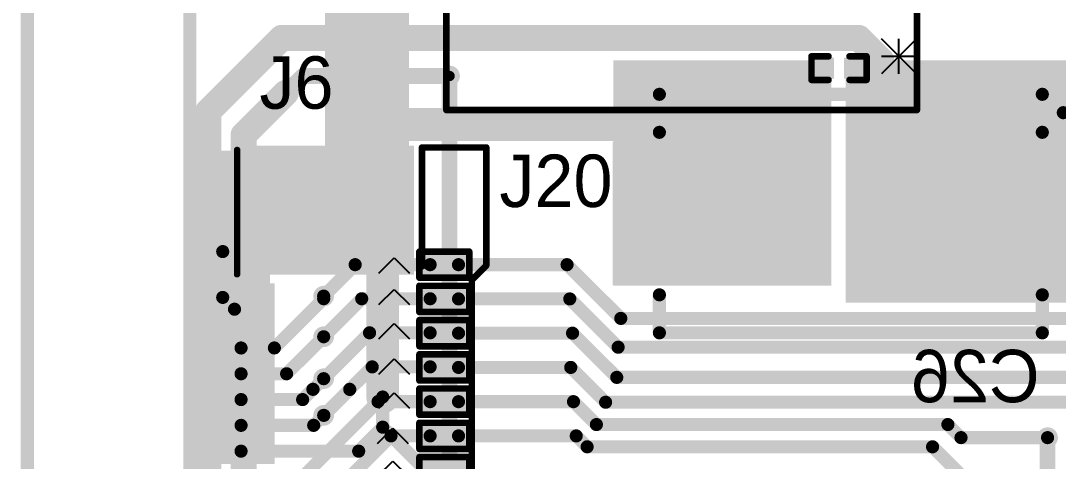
# Model space of a CAD drawing. Header units: millimetres. Extents: x 0.85 to 4.91, y 0.77 to 5.15.
# Drawn here: x 0.871 to 1.662, y 4.15 to 4.486 of the extents above; entities that cross this region are included whole.
import ezdxf

# ---------------------------------------------------------------- set-up
doc = ezdxf.new("R2010")
doc.units = ezdxf.units.MM
doc.header["$MEASUREMENT"] = 0
for name, color, linetype in [('BottomLayer', 5, 'Continuous'), ('BottomOverlay', 54, 'Continuous'), ('BottomPaste', 16, 'Continuous'), ('BottomSolder', 6, 'Continuous'), ('Mechanical1', 6, 'Continuous'), ('Mechanical2', 216, 'Continuous'), ('MultiLayer', 9, 'Continuous'), ('PadHoleLayer', 156, 'Continuous'), ('TopLayer', 1, 'Continuous'), ('TopOverlay', 2, 'Continuous'), ('TopPaste', 8, 'Continuous'), ('TopSolder', 216, 'Continuous'), ('ViaHoleLayer', 16, 'Continuous')]:
    doc.layers.add(name, color=color, linetype=linetype)

# ---------------------------------------------------------------- blocks, each defined once
blk = doc.blocks.new('R___0201_B_25')
at = {"layer": 'BottomLayer'}
for points in [[(-0.01614, -0.00728), (-0.00551, -0.00728), (-0.01614, 0.00728), (-0.00551, 0.00728)], [(0.00551, -0.00728), (0.01614, -0.00728), (0.00551, 0.00728), (0.01614, 0.00728)]]:
    blk.add_solid(points, dxfattribs=at)
at = {"layer": 'BottomOverlay', "const_width": 0.005}
for points in [[(-0.019, -0.01), (-0.019, 0.01)], [(-0.019, 0.01), (0.019, 0.01)], [(0.019, -0.01), (0.019, 0.01)], [(-0.019, -0.01), (0.019, -0.01)]]:
    blk.add_lwpolyline(points, dxfattribs=at)
at = {"layer": 'BottomOverlay', "const_width": 0.0025}
for points in [[(-0.02025, 0.01, 1), (-0.01775, 0.01, 1)], [(-0.02025, 0.01, 1), (-0.01775, 0.01, 1)], [(0.01775, 0.01, 1), (0.02025, 0.01, 1)], [(0.01775, 0.01, 1), (0.02025, 0.01, 1)], [(-0.02025, -0.01, 1), (-0.01775, -0.01, 1)], [(-0.02025, -0.01, 1), (-0.01775, -0.01, 1)], [(0.01775, -0.01, 1), (0.02025, -0.01, 1)], [(0.01775, -0.01, 1), (0.02025, -0.01, 1)]]:
    blk.add_lwpolyline(points, format="xyb", close=True, dxfattribs=at)
at = {"layer": 'BottomPaste'}
for points in [[(-0.01614, -0.00728), (-0.00551, -0.00728), (-0.01614, 0.00728), (-0.00551, 0.00728)], [(0.00551, -0.00728), (0.01614, -0.00728), (0.00551, 0.00728), (0.01614, 0.00728)]]:
    blk.add_solid(points, dxfattribs=at)
at = {"layer": 'BottomSolder'}
for points in [[(-0.02014, -0.01128), (-0.00151, -0.01128), (-0.02014, 0.01128), (-0.00151, 0.01128)], [(0.00151, -0.01128), (0.02014, -0.01128), (0.00151, 0.01128), (0.02014, 0.01128)]]:
    blk.add_solid(points, dxfattribs=at)
blk = doc.blocks.new('R___0201_B_26')
at = {"layer": 'BottomLayer'}
for points in [[(-0.01614, -0.00728), (-0.00551, -0.00728), (-0.01614, 0.00728), (-0.00551, 0.00728)], [(0.00551, -0.00728), (0.01614, -0.00728), (0.00551, 0.00728), (0.01614, 0.00728)]]:
    blk.add_solid(points, dxfattribs=at)
at = {"layer": 'BottomOverlay', "const_width": 0.005}
for points in [[(-0.019, -0.01), (-0.019, 0.01)], [(-0.019, 0.01), (0.019, 0.01)], [(0.019, -0.01), (0.019, 0.01)], [(-0.019, -0.01), (0.019, -0.01)]]:
    blk.add_lwpolyline(points, dxfattribs=at)
at = {"layer": 'BottomOverlay', "const_width": 0.0025}
for points in [[(-0.02025, 0.01, 1), (-0.01775, 0.01, 1)], [(-0.02025, 0.01, 1), (-0.01775, 0.01, 1)], [(0.01775, 0.01, 1), (0.02025, 0.01, 1)], [(0.01775, 0.01, 1), (0.02025, 0.01, 1)], [(-0.02025, -0.01, 1), (-0.01775, -0.01, 1)], [(-0.02025, -0.01, 1), (-0.01775, -0.01, 1)], [(0.01775, -0.01, 1), (0.02025, -0.01, 1)], [(0.01775, -0.01, 1), (0.02025, -0.01, 1)]]:
    blk.add_lwpolyline(points, format="xyb", close=True, dxfattribs=at)
at = {"layer": 'BottomPaste'}
for points in [[(-0.01614, -0.00728), (-0.00551, -0.00728), (-0.01614, 0.00728), (-0.00551, 0.00728)], [(0.00551, -0.00728), (0.01614, -0.00728), (0.00551, 0.00728), (0.01614, 0.00728)]]:
    blk.add_solid(points, dxfattribs=at)
at = {"layer": 'BottomSolder'}
for points in [[(-0.02014, -0.01128), (-0.00151, -0.01128), (-0.02014, 0.01128), (-0.00151, 0.01128)], [(0.00151, -0.01128), (0.02014, -0.01128), (0.00151, 0.01128), (0.02014, 0.01128)]]:
    blk.add_solid(points, dxfattribs=at)
blk = doc.blocks.new('R___0201_B_27')
at = {"layer": 'BottomLayer'}
for points in [[(-0.01614, -0.00728), (-0.00551, -0.00728), (-0.01614, 0.00728), (-0.00551, 0.00728)], [(0.00551, -0.00728), (0.01614, -0.00728), (0.00551, 0.00728), (0.01614, 0.00728)]]:
    blk.add_solid(points, dxfattribs=at)
at = {"layer": 'BottomOverlay', "const_width": 0.005}
for points in [[(-0.019, -0.01), (-0.019, 0.01)], [(-0.019, 0.01), (0.019, 0.01)], [(0.019, -0.01), (0.019, 0.01)], [(-0.019, -0.01), (0.019, -0.01)]]:
    blk.add_lwpolyline(points, dxfattribs=at)
at = {"layer": 'BottomOverlay', "const_width": 0.0025}
for points in [[(-0.02025, 0.01, 1), (-0.01775, 0.01, 1)], [(-0.02025, 0.01, 1), (-0.01775, 0.01, 1)], [(0.01775, 0.01, 1), (0.02025, 0.01, 1)], [(0.01775, 0.01, 1), (0.02025, 0.01, 1)], [(-0.02025, -0.01, 1), (-0.01775, -0.01, 1)], [(-0.02025, -0.01, 1), (-0.01775, -0.01, 1)], [(0.01775, -0.01, 1), (0.02025, -0.01, 1)], [(0.01775, -0.01, 1), (0.02025, -0.01, 1)]]:
    blk.add_lwpolyline(points, format="xyb", close=True, dxfattribs=at)
at = {"layer": 'BottomPaste'}
for points in [[(-0.01614, -0.00728), (-0.00551, -0.00728), (-0.01614, 0.00728), (-0.00551, 0.00728)], [(0.00551, -0.00728), (0.01614, -0.00728), (0.00551, 0.00728), (0.01614, 0.00728)]]:
    blk.add_solid(points, dxfattribs=at)
at = {"layer": 'BottomSolder'}
for points in [[(-0.02014, -0.01128), (-0.00151, -0.01128), (-0.02014, 0.01128), (-0.00151, 0.01128)], [(0.00151, -0.01128), (0.02014, -0.01128), (0.00151, 0.01128), (0.02014, 0.01128)]]:
    blk.add_solid(points, dxfattribs=at)
blk = doc.blocks.new('R___0201_B_28')
at = {"layer": 'BottomLayer'}
for points in [[(-0.01614, -0.00728), (-0.00551, -0.00728), (-0.01614, 0.00728), (-0.00551, 0.00728)], [(0.00551, -0.00728), (0.01614, -0.00728), (0.00551, 0.00728), (0.01614, 0.00728)]]:
    blk.add_solid(points, dxfattribs=at)
at = {"layer": 'BottomOverlay', "const_width": 0.005}
for points in [[(-0.019, -0.01), (-0.019, 0.01)], [(-0.019, 0.01), (0.019, 0.01)], [(0.019, -0.01), (0.019, 0.01)], [(-0.019, -0.01), (0.019, -0.01)]]:
    blk.add_lwpolyline(points, dxfattribs=at)
at = {"layer": 'BottomOverlay', "const_width": 0.0025}
for points in [[(-0.02025, 0.01, 1), (-0.01775, 0.01, 1)], [(-0.02025, 0.01, 1), (-0.01775, 0.01, 1)], [(0.01775, 0.01, 1), (0.02025, 0.01, 1)], [(0.01775, 0.01, 1), (0.02025, 0.01, 1)], [(-0.02025, -0.01, 1), (-0.01775, -0.01, 1)], [(-0.02025, -0.01, 1), (-0.01775, -0.01, 1)], [(0.01775, -0.01, 1), (0.02025, -0.01, 1)], [(0.01775, -0.01, 1), (0.02025, -0.01, 1)]]:
    blk.add_lwpolyline(points, format="xyb", close=True, dxfattribs=at)
at = {"layer": 'BottomPaste'}
for points in [[(-0.01614, -0.00728), (-0.00551, -0.00728), (-0.01614, 0.00728), (-0.00551, 0.00728)], [(0.00551, -0.00728), (0.01614, -0.00728), (0.00551, 0.00728), (0.01614, 0.00728)]]:
    blk.add_solid(points, dxfattribs=at)
at = {"layer": 'BottomSolder'}
for points in [[(-0.02014, -0.01128), (-0.00151, -0.01128), (-0.02014, 0.01128), (-0.00151, 0.01128)], [(0.00151, -0.01128), (0.02014, -0.01128), (0.00151, 0.01128), (0.02014, 0.01128)]]:
    blk.add_solid(points, dxfattribs=at)
blk = doc.blocks.new('R___0201_B_29')
at = {"layer": 'BottomLayer'}
for points in [[(-0.01614, -0.00728), (-0.00551, -0.00728), (-0.01614, 0.00728), (-0.00551, 0.00728)], [(0.00551, -0.00728), (0.01614, -0.00728), (0.00551, 0.00728), (0.01614, 0.00728)]]:
    blk.add_solid(points, dxfattribs=at)
at = {"layer": 'BottomOverlay', "const_width": 0.005}
for points in [[(-0.019, -0.01), (-0.019, 0.01)], [(-0.019, 0.01), (0.019, 0.01)], [(0.019, -0.01), (0.019, 0.01)], [(-0.019, -0.01), (0.019, -0.01)]]:
    blk.add_lwpolyline(points, dxfattribs=at)
at = {"layer": 'BottomOverlay', "const_width": 0.0025}
for points in [[(-0.02025, 0.01, 1), (-0.01775, 0.01, 1)], [(-0.02025, 0.01, 1), (-0.01775, 0.01, 1)], [(0.01775, 0.01, 1), (0.02025, 0.01, 1)], [(0.01775, 0.01, 1), (0.02025, 0.01, 1)], [(-0.02025, -0.01, 1), (-0.01775, -0.01, 1)], [(-0.02025, -0.01, 1), (-0.01775, -0.01, 1)], [(0.01775, -0.01, 1), (0.02025, -0.01, 1)], [(0.01775, -0.01, 1), (0.02025, -0.01, 1)]]:
    blk.add_lwpolyline(points, format="xyb", close=True, dxfattribs=at)
at = {"layer": 'BottomPaste'}
for points in [[(-0.01614, -0.00728), (-0.00551, -0.00728), (-0.01614, 0.00728), (-0.00551, 0.00728)], [(0.00551, -0.00728), (0.01614, -0.00728), (0.00551, 0.00728), (0.01614, 0.00728)]]:
    blk.add_solid(points, dxfattribs=at)
at = {"layer": 'BottomSolder'}
for points in [[(-0.02014, -0.01128), (-0.00151, -0.01128), (-0.02014, 0.01128), (-0.00151, 0.01128)], [(0.00151, -0.01128), (0.02014, -0.01128), (0.00151, 0.01128), (0.02014, 0.01128)]]:
    blk.add_solid(points, dxfattribs=at)
blk = doc.blocks.new('R___0201_B_30')
at = {"layer": 'BottomLayer'}
for points in [[(-0.01614, -0.00728), (-0.00551, -0.00728), (-0.01614, 0.00728), (-0.00551, 0.00728)], [(0.00551, -0.00728), (0.01614, -0.00728), (0.00551, 0.00728), (0.01614, 0.00728)]]:
    blk.add_solid(points, dxfattribs=at)
at = {"layer": 'BottomOverlay', "const_width": 0.005}
for points in [[(-0.019, -0.01), (-0.019, 0.01)], [(-0.019, 0.01), (0.019, 0.01)], [(0.019, -0.01), (0.019, 0.01)], [(-0.019, -0.01), (0.019, -0.01)]]:
    blk.add_lwpolyline(points, dxfattribs=at)
at = {"layer": 'BottomOverlay', "const_width": 0.0025}
for points in [[(-0.02025, 0.01, 1), (-0.01775, 0.01, 1)], [(-0.02025, 0.01, 1), (-0.01775, 0.01, 1)], [(0.01775, 0.01, 1), (0.02025, 0.01, 1)], [(0.01775, 0.01, 1), (0.02025, 0.01, 1)], [(-0.02025, -0.01, 1), (-0.01775, -0.01, 1)], [(-0.02025, -0.01, 1), (-0.01775, -0.01, 1)], [(0.01775, -0.01, 1), (0.02025, -0.01, 1)], [(0.01775, -0.01, 1), (0.02025, -0.01, 1)]]:
    blk.add_lwpolyline(points, format="xyb", close=True, dxfattribs=at)
at = {"layer": 'BottomPaste'}
for points in [[(-0.01614, -0.00728), (-0.00551, -0.00728), (-0.01614, 0.00728), (-0.00551, 0.00728)], [(0.00551, -0.00728), (0.01614, -0.00728), (0.00551, 0.00728), (0.01614, 0.00728)]]:
    blk.add_solid(points, dxfattribs=at)
at = {"layer": 'BottomSolder'}
for points in [[(-0.02014, -0.01128), (-0.00151, -0.01128), (-0.02014, 0.01128), (-0.00151, 0.01128)], [(0.00151, -0.01128), (0.02014, -0.01128), (0.00151, 0.01128), (0.02014, 0.01128)]]:
    blk.add_solid(points, dxfattribs=at)
blk = doc.blocks.new('4_1734592_2_55')
at = {"layer": 'TopLayer'}
for points in [[(0.68307, -0.02165), (0.69488, -0.02165), (0.68307, 0.02165), (0.69488, 0.02165)], [(0.70276, -0.02165), (0.71457, -0.02165), (0.70276, 0.02165), (0.71457, 0.02165)], [(0.72244, -0.02165), (0.73425, -0.02165), (0.72244, 0.02165), (0.73425, 0.02165)], [(0.74213, -0.02165), (0.75394, -0.02165), (0.74213, 0.02165), (0.75394, 0.02165)], [(0.76181, -0.02165), (0.77362, -0.02165), (0.76181, 0.02165), (0.77362, 0.02165)], [(0.7815, -0.02165), (0.79331, -0.02165), (0.7815, 0.02165), (0.79331, 0.02165)], [(0.80118, -0.02165), (0.81299, -0.02165), (0.80118, 0.02165), (0.81299, 0.02165)], [(0.82756, -0.12795), (0.91811, -0.12795), (0.82756, -0.00591), (0.91811, -0.00591)]]:
    blk.add_solid(points, dxfattribs=at)
at = {"layer": 'TopOverlay', "const_width": 0.005}
for points in [[(0.824, 0.003), (0.91877, 0.003)], [(0.83, -0.138), (0.92068, -0.138)], [(0.92068, -0.138), (0.92068, -0.187)], [(-0.017, -0.176), (0.81968, -0.176)], [(0.81968, -0.176), (0.83068, -0.187)], [(0.83068, -0.187), (0.92068, -0.187)]]:
    blk.add_lwpolyline(points, dxfattribs=at)
at = {"layer": 'TopOverlay', "const_width": 0.0025}
for points in [[(0.82275, 0.003, 1), (0.82525, 0.003, 1)], [(0.91752, 0.003, 1), (0.92002, 0.003, 1)], [(0.82875, -0.138, 1), (0.83125, -0.138, 1)], [(0.91943, -0.138, 1), (0.92193, -0.138, 1)], [(0.91943, -0.138, 1), (0.92193, -0.138, 1)], [(0.81843, -0.176, 1), (0.82093, -0.176, 1)], [(0.81843, -0.176, 1), (0.82093, -0.176, 1)], [(0.82943, -0.187, 1), (0.83193, -0.187, 1)], [(0.82943, -0.187, 1), (0.83193, -0.187, 1)], [(0.91943, -0.187, 1), (0.92193, -0.187, 1)], [(0.91943, -0.187, 1), (0.92193, -0.187, 1)]]:
    blk.add_lwpolyline(points, format="xyb", close=True, dxfattribs=at)
at = {"layer": 'TopPaste'}
for points in [[(0.68307, -0.02165), (0.69488, -0.02165), (0.68307, 0.02165), (0.69488, 0.02165)], [(0.70276, -0.02165), (0.71457, -0.02165), (0.70276, 0.02165), (0.71457, 0.02165)], [(0.72244, -0.02165), (0.73425, -0.02165), (0.72244, 0.02165), (0.73425, 0.02165)], [(0.74213, -0.02165), (0.75394, -0.02165), (0.74213, 0.02165), (0.75394, 0.02165)], [(0.76181, -0.02165), (0.77362, -0.02165), (0.76181, 0.02165), (0.77362, 0.02165)], [(0.7815, -0.02165), (0.79331, -0.02165), (0.7815, 0.02165), (0.79331, 0.02165)], [(0.80118, -0.02165), (0.81299, -0.02165), (0.80118, 0.02165), (0.81299, 0.02165)], [(0.82756, -0.12795), (0.91811, -0.12795), (0.82756, -0.00591), (0.91811, -0.00591)]]:
    blk.add_solid(points, dxfattribs=at)
at = {"layer": 'TopSolder'}
for points in [[(0.67907, -0.02565), (0.69888, -0.02565), (0.67907, 0.02565), (0.69888, 0.02565)], [(0.69876, -0.02565), (0.71857, -0.02565), (0.69876, 0.02565), (0.71857, 0.02565)], [(0.71844, -0.02565), (0.73825, -0.02565), (0.71844, 0.02565), (0.73825, 0.02565)], [(0.73813, -0.02565), (0.75794, -0.02565), (0.73813, 0.02565), (0.75794, 0.02565)], [(0.75781, -0.02565), (0.77762, -0.02565), (0.75781, 0.02565), (0.77762, 0.02565)], [(0.7775, -0.02565), (0.79731, -0.02565), (0.7775, 0.02565), (0.79731, 0.02565)], [(0.79718, -0.02565), (0.81699, -0.02565), (0.79718, 0.02565), (0.81699, 0.02565)], [(0.82356, -0.13195), (0.92211, -0.13195), (0.82356, -0.00191), (0.92211, -0.00191)]]:
    blk.add_solid(points, dxfattribs=at)
blk = doc.blocks.new('593D107X9016D2TE3_B_76')
at = {"layer": 'BottomLayer'}
for points in [[(-0.18169, -0.05059), (-0.07185, -0.05059), (-0.18169, 0.05059), (-0.07185, 0.05059)], [(0.07185, -0.05059), (0.18169, -0.05059), (0.07185, 0.05059), (0.18169, 0.05059)]]:
    blk.add_solid(points, dxfattribs=at)
at = {"layer": 'BottomOverlay', "const_width": 0.01}
for points in [[(-0.142, 0.091), (-0.142, 0.062)], [(0.15, 0.091), (-0.142, 0.091)], [(0.15, 0.091), (0.15, 0.062)], [(-0.175, -0.063), (-0.175, -0.092)], [(-0.142, -0.062), (-0.142, -0.091)], [(0.15, -0.062), (0.15, -0.091)], [(-0.158, -0.077), (-0.191, -0.077)], [(0.15, -0.091), (-0.142, -0.091)]]:
    blk.add_lwpolyline(points, dxfattribs=at)
at = {"layer": 'BottomOverlay', "const_width": 0.005}
for points in [[(-0.1445, 0.091, 1), (-0.1395, 0.091, 1)], [(-0.1445, 0.091, 1), (-0.1395, 0.091, 1)], [(0.1475, 0.091, 1), (0.1525, 0.091, 1)], [(0.1475, 0.091, 1), (0.1525, 0.091, 1)], [(-0.1445, 0.062, 1), (-0.1395, 0.062, 1)], [(0.1475, 0.062, 1), (0.1525, 0.062, 1)], [(-0.1775, -0.063, 1), (-0.1725, -0.063, 1)], [(-0.1445, -0.062, 1), (-0.1395, -0.062, 1)], [(0.1475, -0.062, 1), (0.1525, -0.062, 1)], [(-0.1935, -0.077, 1), (-0.1885, -0.077, 1)], [(-0.1605, -0.077, 1), (-0.1555, -0.077, 1)], [(-0.1775, -0.092, 1), (-0.1725, -0.092, 1)], [(-0.1445, -0.091, 1), (-0.1395, -0.091, 1)], [(-0.1445, -0.091, 1), (-0.1395, -0.091, 1)], [(0.1475, -0.091, 1), (0.1525, -0.091, 1)], [(0.1475, -0.091, 1), (0.1525, -0.091, 1)]]:
    blk.add_lwpolyline(points, format="xyb", close=True, dxfattribs=at)
at = {"layer": 'BottomPaste'}
for points in [[(-0.18169, -0.05059), (-0.07185, -0.05059), (-0.18169, 0.05059), (-0.07185, 0.05059)], [(0.07185, -0.05059), (0.18169, -0.05059), (0.07185, 0.05059), (0.18169, 0.05059)]]:
    blk.add_solid(points, dxfattribs=at)
at = {"layer": 'BottomSolder'}
for points in [[(-0.18569, -0.05459), (-0.06785, -0.05459), (-0.18569, 0.05459), (-0.06785, 0.05459)], [(0.06785, -0.05459), (0.18569, -0.05459), (0.06785, 0.05459), (0.18569, 0.05459)]]:
    blk.add_solid(points, dxfattribs=at)
blk = doc.blocks.new('CAP_0201_B_78')
at = {"layer": 'BottomLayer'}
for points in [[(-0.01772, -0.00591), (-0.00591, -0.00591), (-0.01772, 0.00591), (-0.00591, 0.00591)], [(0.00591, -0.00591), (0.01772, -0.00591), (0.00591, 0.00591), (0.01772, 0.00591)]]:
    blk.add_solid(points, dxfattribs=at)
at = {"layer": 'BottomOverlay', "const_width": 0.005}
for points in [[(-0.008, 0.009), (-0.021, 0.009)], [(-0.021, 0.009), (-0.021, -0.009)], [(0.021, 0.009), (0.008, 0.009)], [(0.021, 0.009), (0.021, -0.009)], [(-0.008, -0.009), (-0.021, -0.009)], [(0.021, -0.009), (0.008, -0.009)]]:
    blk.add_lwpolyline(points, dxfattribs=at)
at = {"layer": 'BottomOverlay', "const_width": 0.0025}
for points in [[(-0.02225, 0.009, 1), (-0.01975, 0.009, 1)], [(-0.02225, 0.009, 1), (-0.01975, 0.009, 1)], [(-0.00925, 0.009, 1), (-0.00675, 0.009, 1)], [(0.00675, 0.009, 1), (0.00925, 0.009, 1)], [(0.01975, 0.009, 1), (0.02225, 0.009, 1)], [(0.01975, 0.009, 1), (0.02225, 0.009, 1)], [(-0.02225, -0.009, 1), (-0.01975, -0.009, 1)], [(-0.02225, -0.009, 1), (-0.01975, -0.009, 1)], [(-0.00925, -0.009, 1), (-0.00675, -0.009, 1)], [(0.00675, -0.009, 1), (0.00925, -0.009, 1)], [(0.01975, -0.009, 1), (0.02225, -0.009, 1)], [(0.01975, -0.009, 1), (0.02225, -0.009, 1)]]:
    blk.add_lwpolyline(points, format="xyb", close=True, dxfattribs=at)
at = {"layer": 'BottomPaste'}
for points in [[(-0.01772, -0.00591), (-0.00591, -0.00591), (-0.01772, 0.00591), (-0.00591, 0.00591)], [(0.00591, -0.00591), (0.01772, -0.00591), (0.00591, 0.00591), (0.01772, 0.00591)]]:
    blk.add_solid(points, dxfattribs=at)
at = {"layer": 'BottomSolder'}
for points in [[(-0.01988, -0.00807), (-0.00374, -0.00807), (-0.01988, 0.00807), (-0.00374, 0.00807)], [(0.00374, -0.00807), (0.01988, -0.00807), (0.00374, 0.00807), (0.01988, 0.00807)]]:
    blk.add_solid(points, dxfattribs=at)
blk = doc.blocks.new('R___0201_B_82')
at = {"layer": 'BottomLayer'}
for points in [[(-0.01614, -0.00728), (-0.00551, -0.00728), (-0.01614, 0.00728), (-0.00551, 0.00728)], [(0.00551, -0.00728), (0.01614, -0.00728), (0.00551, 0.00728), (0.01614, 0.00728)]]:
    blk.add_solid(points, dxfattribs=at)
at = {"layer": 'BottomOverlay', "const_width": 0.005}
for points in [[(-0.019, -0.01), (-0.019, 0.01)], [(-0.019, 0.01), (0.019, 0.01)], [(0.019, -0.01), (0.019, 0.01)], [(-0.019, -0.01), (0.019, -0.01)]]:
    blk.add_lwpolyline(points, dxfattribs=at)
at = {"layer": 'BottomOverlay', "const_width": 0.0025}
for points in [[(-0.02025, 0.01, 1), (-0.01775, 0.01, 1)], [(-0.02025, 0.01, 1), (-0.01775, 0.01, 1)], [(0.01775, 0.01, 1), (0.02025, 0.01, 1)], [(0.01775, 0.01, 1), (0.02025, 0.01, 1)], [(-0.02025, -0.01, 1), (-0.01775, -0.01, 1)], [(-0.02025, -0.01, 1), (-0.01775, -0.01, 1)], [(0.01775, -0.01, 1), (0.02025, -0.01, 1)], [(0.01775, -0.01, 1), (0.02025, -0.01, 1)]]:
    blk.add_lwpolyline(points, format="xyb", close=True, dxfattribs=at)
at = {"layer": 'BottomPaste'}
for points in [[(-0.01614, -0.00728), (-0.00551, -0.00728), (-0.01614, 0.00728), (-0.00551, 0.00728)], [(0.00551, -0.00728), (0.01614, -0.00728), (0.00551, 0.00728), (0.01614, 0.00728)]]:
    blk.add_solid(points, dxfattribs=at)
at = {"layer": 'BottomSolder'}
for points in [[(-0.02014, -0.01128), (-0.00151, -0.01128), (-0.02014, 0.01128), (-0.00151, 0.01128)], [(0.00151, -0.01128), (0.02014, -0.01128), (0.00151, 0.01128), (0.02014, 0.01128)]]:
    blk.add_solid(points, dxfattribs=at)
blk = doc.blocks.new('DC_005_5A_2_5_SMT_208')
at = {"layer": 'BottomSolder', "const_width": 0.004}
for points in [[(-0.002, 0, 1), (0.002, 0, 1)], [(0.17517, 0, 1), (0.17917, 0, 1)]]:
    blk.add_lwpolyline(points, format="xyb", close=True, dxfattribs=at)
at = {"layer": 'PadHoleLayer'}
for points, const_width in [([(0.15945, 0, 1), (0.19488, 0, 1)], 0.03543), ([(-0.01575, 0, 1), (0.01575, 0, 1)], 0.0315)]:
    blk.add_lwpolyline(points, format="xyb", close=True, dxfattribs=dict(at, const_width=const_width))
at = {"layer": 'TopLayer'}
for points in [[(-0.05512, 0.17717), (0.05512, 0.17717), (-0.05512, 0.27165), (0.05512, 0.27165)], [(0.18504, 0.17717), (0.29528, 0.17717), (0.18504, 0.27165), (0.29528, 0.27165)], [(-0.05512, -0.27165), (0.05512, -0.27165), (-0.05512, -0.17717), (0.05512, -0.17717)], [(0.18504, -0.27165), (0.29528, -0.27165), (0.18504, -0.17717), (0.29528, -0.17717)]]:
    blk.add_solid(points, dxfattribs=at)
at = {"layer": 'TopOverlay'}
for points, const_width in [([(-0.07354, 0.195, 1), (-0.08446, 0.195, 1)], 0.005), ([(-0.08571, 0.195, 1), (-0.08321, 0.195, 1)], 0.0025), ([(-0.07479, 0.195, 1), (-0.07229, 0.195, 1)], 0.0025), ([(-0.19625, 0.17941, 1), (-0.19375, 0.17941, 1)], 0.0025), ([(-0.1961, 0.17941, 1), (-0.1936, 0.17941, 1)], 0.0025), ([(-0.06525, 0.17941, 1), (-0.06275, 0.17941, 1)], 0.0025), ([(0.07575, 0.17941, 1), (0.07825, 0.17941, 1)], 0.0025), ([(0.15759, 0.17941, 1), (0.16009, 0.17941, 1)], 0.0025), ([(0.30291, 0.17941, 1), (0.30541, 0.17941, 1)], 0.0025), ([(0.38475, 0.17941, 1), (0.38725, 0.17941, 1)], 0.0025), ([(0.38476, 0.17941, 1), (0.38726, 0.17941, 1)], 0.0025), ([(-0.19625, -0.17941, 1), (-0.19375, -0.17941, 1)], 0.0025), ([(-0.1961, -0.17941, 1), (-0.1936, -0.17941, 1)], 0.0025), ([(-0.06525, -0.17941, 1), (-0.06275, -0.17941, 1)], 0.0025), ([(0.07575, -0.17941, 1), (0.07825, -0.17941, 1)], 0.0025), ([(0.15759, -0.17941, 1), (0.16009, -0.17941, 1)], 0.0025), ([(0.30291, -0.17941, 1), (0.30541, -0.17941, 1)], 0.0025), ([(0.38475, -0.17941, 1), (0.38725, -0.17941, 1)], 0.0025), ([(0.38476, -0.17941, 1), (0.38726, -0.17941, 1)], 0.0025)]:
    blk.add_lwpolyline(points, format="xyb", close=True, dxfattribs=dict(at, const_width=const_width))
at = {"layer": 'TopOverlay', "const_width": 0.005}
for points in [[(-0.064, 0.17941), (-0.195, 0.17941)], [(-0.19485, -0.17941), (-0.19485, 0.17941)], [(0.15884, 0.17941), (0.077, 0.17941)], [(0.386, 0.17941), (0.30416, 0.17941)], [(0.38601, -0.17941), (0.38601, 0.17941)], [(-0.064, -0.17941), (-0.195, -0.17941)], [(0.15884, -0.17941), (0.077, -0.17941)], [(0.386, -0.17941), (0.30416, -0.17941)]]:
    blk.add_lwpolyline(points, dxfattribs=at)
at = {"layer": 'TopPaste'}
for points in [[(-0.05512, 0.17717), (0.05512, 0.17717), (-0.05512, 0.27165), (0.05512, 0.27165)], [(0.18504, 0.17717), (0.29528, 0.17717), (0.18504, 0.27165), (0.29528, 0.27165)], [(-0.05512, -0.27165), (0.05512, -0.27165), (-0.05512, -0.17717), (0.05512, -0.17717)], [(0.18504, -0.27165), (0.29528, -0.27165), (0.18504, -0.17717), (0.29528, -0.17717)]]:
    blk.add_solid(points, dxfattribs=at)
at = {"layer": 'TopSolder', "const_width": 0.004}
for points in [[(-0.002, 0, 1), (0.002, 0, 1)], [(0.17517, 0, 1), (0.17917, 0, 1)]]:
    blk.add_lwpolyline(points, format="xyb", close=True, dxfattribs=at)
at = {"layer": 'TopSolder'}
for points in [[(-0.05912, 0.17317), (0.05912, 0.17317), (-0.05912, 0.27565), (0.05912, 0.27565)], [(0.18104, 0.17317), (0.29928, 0.17317), (0.18104, 0.27565), (0.29928, 0.27565)], [(-0.05912, -0.27565), (0.05912, -0.27565), (-0.05912, -0.17317), (0.05912, -0.17317)], [(0.18104, -0.27565), (0.29928, -0.27565), (0.18104, -0.17317), (0.29928, -0.17317)]]:
    blk.add_solid(points, dxfattribs=at)

msp = doc.modelspace()

# ---------------------------------------------------------------- linework, layer by layer
at = {"layer": 'BottomLayer'}
for points, const_width in [([(1.014, 4.417), (1.07, 4.473)], 0.02), ([(1.07, 4.473), (1.51, 4.473)], 0.02), ([(1.51, 4.473), (1.527, 4.456)], 0.02), ([(1.527, 4.438), (1.527, 4.456)], 0.02), ([(1.073, 4.431), (1.086, 4.444)], 0.012), ([(1.086, 4.444), (1.198, 4.444)], 0.012), ([(1.041, 4.399), (1.073, 4.431)], 0.02), ([(1.014, 3.53596), (1.014, 4.417)], 0.02), ([(1.59, 4.417), (1.61977, 4.38723)], 0.012), ([(1.15059, 4.407), (1.348, 4.407)], 0.025), ([(1.041, 3.56016), (1.041, 4.399)], 0.02), ([(1.61977, 4.316), (1.61977, 4.38723)], 0.012), ([(1.102, 4.276), (1.126, 4.3)], 0.01), ([(1.126, 4.3), (1.18317, 4.3)], 0.01), ([(1.20483, 4.3), (1.28758, 4.3)], 0.01), ([(1.28758, 4.3), (1.32858, 4.259)], 0.01), ([(1.102, 4.245), (1.131, 4.274)], 0.01), ([(1.131, 4.274), (1.18317, 4.274)], 0.01), ([(1.20483, 4.27386), (1.28968, 4.27386)], 0.01), ([(1.28968, 4.27386), (1.32654, 4.237)], 0.01), ([(1.32858, 4.259), (1.73875, 4.259)], 0.01), ([(1.102, 4.213), (1.137, 4.248)], 0.01), ([(1.137, 4.248), (1.18317, 4.248)], 0.01), ([(1.20483, 4.24773), (1.29177, 4.24773)], 0.01), ([(1.29177, 4.24773), (1.3255, 4.214)], 0.01), ([(1.32654, 4.237), (1.71906, 4.237)], 0.01), ([(1.12187, 4.20487), (1.139, 4.222)], 0.01), ([(1.139, 4.222), (1.18317, 4.222)], 0.01), ([(1.20483, 4.22159), (1.29041, 4.22159)], 0.01), ([(1.29041, 4.22159), (1.317, 4.195)], 0.01), ([(1.3255, 4.214), (1.699, 4.214)], 0.01), ([(1.10211, 4.185), (1.12187, 4.20477)], 0.01), ([(1.12187, 4.20477), (1.12187, 4.20487)], 0.01), ([(1.083, 4.135), (1.14346, 4.19546)], 0.01), ([(1.14346, 4.19546), (1.18317, 4.19546)], 0.01), ([(1.20483, 4.19546), (1.2925, 4.19546)], 0.01), ([(1.2925, 4.19546), (1.30996, 4.178)], 0.01), ([(1.317, 4.195), (1.679, 4.195)], 0.01), ([(1.102, 4.185), (1.10211, 4.185)], 0.01), ([(1.30996, 4.178), (1.578, 4.178)], 0.01), ([(1.578, 4.178), (1.588, 4.168)], 0.01), ([(1.12, 4.136), (1.15332, 4.16932)], 0.01), ([(1.15332, 4.16932), (1.18317, 4.16932)], 0.01), ([(1.20483, 4.16932), (1.29459, 4.16932)], 0.01), ([(1.29459, 4.16932), (1.30292, 4.161)], 0.01), ([(1.588, 4.168), (1.654, 4.168)], 0.01), ([(1.30292, 4.161), (1.56631, 4.161)], 0.01), ([(1.56631, 4.161), (1.62821, 4.0991)], 0.01)]:
    msp.add_lwpolyline(points, dxfattribs=dict(at, const_width=const_width))
for points, const_width in [([(1.065, 4.473, 1), (1.075, 4.473, 1)], 0.01), ([(1.065, 4.473, 1), (1.075, 4.473, 1)], 0.01), ([(1.505, 4.473, 1), (1.515, 4.473, 1)], 0.01), ([(1.505, 4.473, 1), (1.515, 4.473, 1)], 0.01), ([(1.522, 4.456, 1), (1.532, 4.456, 1)], 0.01), ([(1.522, 4.456, 1), (1.532, 4.456, 1)], 0.01), ([(1.083, 4.444, 1), (1.089, 4.444, 1)], 0.006), ([(1.083, 4.444, 1), (1.089, 4.444, 1)], 0.006), ([(1.19406, 4.444, 1), (1.20194, 4.444, 1)], 0.00787), ([(1.195, 4.444, 1), (1.201, 4.444, 1)], 0.006), ([(1.522, 4.438, 1), (1.532, 4.438, 1)], 0.01), ([(1.068, 4.431, 1), (1.078, 4.431, 1)], 0.01), ([(1.07, 4.431, 1), (1.076, 4.431, 1)], 0.006), ([(1.009, 4.417, 1), (1.019, 4.417, 1)], 0.01), ([(1.009, 4.417, 1), (1.019, 4.417, 1)], 0.01), ([(1.587, 4.417, 1), (1.593, 4.417, 1)], 0.006), ([(1.14434, 4.407, 1), (1.15684, 4.407, 1)], 0.0125), ([(1.14468, 4.407, 1), (1.1565, 4.407, 1)], 0.01181), ([(1.34175, 4.407, 1), (1.35425, 4.407, 1)], 0.0125), ([(1.036, 4.399, 1), (1.046, 4.399, 1)], 0.01), ([(1.036, 4.399, 1), (1.046, 4.399, 1)], 0.01), ([(1.61677, 4.38723, 1), (1.62277, 4.38723, 1)], 0.006), ([(1.61677, 4.38723, 1), (1.62277, 4.38723, 1)], 0.006), ([(1.61677, 4.316, 1), (1.62277, 4.316, 1)], 0.006), ([(1.1235, 4.3, 1), (1.1285, 4.3, 1)], 0.005), ([(1.1235, 4.3, 1), (1.1285, 4.3, 1)], 0.005), ([(1.18067, 4.3, 1), (1.18567, 4.3, 1)], 0.005), ([(1.20233, 4.3, 1), (1.20733, 4.3, 1)], 0.005), ([(1.28508, 4.3, 1), (1.29008, 4.3, 1)], 0.005), ([(1.28508, 4.3, 1), (1.29008, 4.3, 1)], 0.005), ([(1.09806, 4.276, 1), (1.10594, 4.276, 1)], 0.00787), ([(1.0995, 4.276, 1), (1.1045, 4.276, 1)], 0.005), ([(1.1285, 4.274, 1), (1.1335, 4.274, 1)], 0.005), ([(1.1285, 4.274, 1), (1.1335, 4.274, 1)], 0.005), ([(1.18067, 4.274, 1), (1.18567, 4.274, 1)], 0.005), ([(1.20233, 4.27386, 1), (1.20733, 4.27386, 1)], 0.005), ([(1.28718, 4.27386, 1), (1.29218, 4.27386, 1)], 0.005), ([(1.28718, 4.27386, 1), (1.29218, 4.27386, 1)], 0.005), ([(1.32608, 4.259, 1), (1.33108, 4.259, 1)], 0.005), ([(1.32608, 4.259, 1), (1.33108, 4.259, 1)], 0.005), ([(1.09806, 4.245, 1), (1.10594, 4.245, 1)], 0.00787), ([(1.0995, 4.245, 1), (1.1045, 4.245, 1)], 0.005), ([(1.1345, 4.248, 1), (1.1395, 4.248, 1)], 0.005), ([(1.1345, 4.248, 1), (1.1395, 4.248, 1)], 0.005), ([(1.18067, 4.248, 1), (1.18567, 4.248, 1)], 0.005), ([(1.20233, 4.24773, 1), (1.20733, 4.24773, 1)], 0.005), ([(1.28927, 4.24773, 1), (1.29427, 4.24773, 1)], 0.005), ([(1.28927, 4.24773, 1), (1.29427, 4.24773, 1)], 0.005), ([(1.32404, 4.237, 1), (1.32904, 4.237, 1)], 0.005), ([(1.32404, 4.237, 1), (1.32904, 4.237, 1)], 0.005), ([(1.1365, 4.222, 1), (1.1415, 4.222, 1)], 0.005), ([(1.1365, 4.222, 1), (1.1415, 4.222, 1)], 0.005), ([(1.18067, 4.222, 1), (1.18567, 4.222, 1)], 0.005), ([(1.20233, 4.22159, 1), (1.20733, 4.22159, 1)], 0.005), ([(1.28791, 4.22159, 1), (1.29291, 4.22159, 1)], 0.005), ([(1.28791, 4.22159, 1), (1.29291, 4.22159, 1)], 0.005), ([(1.09806, 4.213, 1), (1.10594, 4.213, 1)], 0.00787), ([(1.0995, 4.213, 1), (1.1045, 4.213, 1)], 0.005), ([(1.323, 4.214, 1), (1.328, 4.214, 1)], 0.005), ([(1.323, 4.214, 1), (1.328, 4.214, 1)], 0.005), ([(1.11937, 4.20487, 1), (1.12437, 4.20487, 1)], 0.005), ([(1.11937, 4.20487, 1), (1.12437, 4.20487, 1)], 0.005), ([(1.11937, 4.20477, 1), (1.12437, 4.20477, 1)], 0.005), ([(1.11937, 4.20477, 1), (1.12437, 4.20477, 1)], 0.005), ([(1.14096, 4.19546, 1), (1.14596, 4.19546, 1)], 0.005), ([(1.14096, 4.19546, 1), (1.14596, 4.19546, 1)], 0.005), ([(1.18067, 4.19546, 1), (1.18567, 4.19546, 1)], 0.005), ([(1.20233, 4.19546, 1), (1.20733, 4.19546, 1)], 0.005), ([(1.29, 4.19546, 1), (1.295, 4.19546, 1)], 0.005), ([(1.29, 4.19546, 1), (1.295, 4.19546, 1)], 0.005), ([(1.3145, 4.195, 1), (1.3195, 4.195, 1)], 0.005), ([(1.3145, 4.195, 1), (1.3195, 4.195, 1)], 0.005), ([(1.09806, 4.185, 1), (1.10594, 4.185, 1)], 0.00787), ([(1.0995, 4.185, 1), (1.1045, 4.185, 1)], 0.005), ([(1.09961, 4.185, 1), (1.10461, 4.185, 1)], 0.005), ([(1.09961, 4.185, 1), (1.10461, 4.185, 1)], 0.005), ([(1.30746, 4.178, 1), (1.31246, 4.178, 1)], 0.005), ([(1.30746, 4.178, 1), (1.31246, 4.178, 1)], 0.005), ([(1.5755, 4.178, 1), (1.5805, 4.178, 1)], 0.005), ([(1.5755, 4.178, 1), (1.5805, 4.178, 1)], 0.005), ([(1.15082, 4.16932, 1), (1.15582, 4.16932, 1)], 0.005), ([(1.15082, 4.16932, 1), (1.15582, 4.16932, 1)], 0.005), ([(1.18067, 4.16932, 1), (1.18567, 4.16932, 1)], 0.005), ([(1.20233, 4.16932, 1), (1.20733, 4.16932, 1)], 0.005), ([(1.29209, 4.16932, 1), (1.29709, 4.16932, 1)], 0.005), ([(1.29209, 4.16932, 1), (1.29709, 4.16932, 1)], 0.005), ([(1.5855, 4.168, 1), (1.5905, 4.168, 1)], 0.005), ([(1.5855, 4.168, 1), (1.5905, 4.168, 1)], 0.005), ([(1.65006, 4.168, 1), (1.65794, 4.168, 1)], 0.00787), ([(1.6515, 4.168, 1), (1.6565, 4.168, 1)], 0.005), ([(1.30042, 4.161, 1), (1.30542, 4.161, 1)], 0.005), ([(1.30042, 4.161, 1), (1.30542, 4.161, 1)], 0.005), ([(1.56381, 4.161, 1), (1.56881, 4.161, 1)], 0.005), ([(1.56381, 4.161, 1), (1.56881, 4.161, 1)], 0.005)]:
    msp.add_lwpolyline(points, format="xyb", close=True, dxfattribs=dict(at, const_width=const_width))
for points in [[(1.323, 4.284), (1.489, 4.284), (1.323, 4.456), (1.489, 4.456)], [(1.5, 4.271), (1.774, 4.271), (1.5, 4.456), (1.774, 4.456)]]:
    msp.add_solid(points, dxfattribs=at)
at = {"layer": 'BottomOverlay'}
for p, q in [((1.554, 4.47232), (1.52734, 4.44566)), ((1.554, 4.44566), (1.52734, 4.47232)), ((1.54067, 4.44566), (1.54067, 4.47232)), ((1.554, 4.45899), (1.52734, 4.45899)), ((1.144, 4.29349), (1.15566, 4.30516)), ((1.15566, 4.30516), (1.16733, 4.29349)), ((1.144, 4.26949), (1.15566, 4.28116)), ((1.15566, 4.28116), (1.16733, 4.26949)), ((1.144, 4.24349), (1.15566, 4.25516)), ((1.15566, 4.25516), (1.16733, 4.24349)), ((1.144, 4.21649), (1.15566, 4.22816)), ((1.15566, 4.22816), (1.16733, 4.21649)), ((1.144, 4.19049), (1.15566, 4.20216)), ((1.15566, 4.20216), (1.16733, 4.19049)), ((1.143, 4.16349), (1.15466, 4.17516)), ((1.15466, 4.17516), (1.16633, 4.16349)), ((1.143, 4.13849), (1.15466, 4.15016)), ((1.15466, 4.15016), (1.16633, 4.13849))]:
    msp.add_line(p, q, dxfattribs=at)
at = {"layer": 'Mechanical1', "const_width": 0.01}
msp.add_lwpolyline([(0.876, 3.21742), (0.876, 5)], dxfattribs=at)
at = {"layer": 'Mechanical2', "const_width": 0.01}
msp.add_lwpolyline([(1, 0.965), (1, 5)], dxfattribs=at)
at = {"layer": 'MultiLayer'}
for points, const_width in [([(1.19406, 4.444, 1), (1.20194, 4.444, 1)], 0.00787), ([(1.14468, 4.407, 1), (1.1565, 4.407, 1)], 0.01181), ([(1.09806, 4.276, 1), (1.10594, 4.276, 1)], 0.00787), ([(1.09806, 4.245, 1), (1.10594, 4.245, 1)], 0.00787), ([(1.09806, 4.213, 1), (1.10594, 4.213, 1)], 0.00787), ([(1.09806, 4.185, 1), (1.10594, 4.185, 1)], 0.00787), ([(1.65006, 4.168, 1), (1.65794, 4.168, 1)], 0.00787)]:
    msp.add_lwpolyline(points, format="xyb", close=True, dxfattribs=dict(at, const_width=const_width))
at = {"layer": 'TopLayer'}
for points, const_width in [([(1.19406, 4.444, 1), (1.20194, 4.444, 1)], 0.00787), ([(1.195, 4.444, 1), (1.201, 4.444, 1)], 0.006), ([(1.14434, 4.407, 1), (1.15684, 4.407, 1)], 0.0125), ([(1.14468, 4.407, 1), (1.1565, 4.407, 1)], 0.01181), ([(1.14434, 4.3862, 1), (1.15684, 4.3862, 1)], 0.0125), ([(1.14434, 4.3862, 1), (1.15684, 4.3862, 1)], 0.0125), ([(1.09968, 4.34154, 1), (1.11218, 4.34154, 1)], 0.0125), ([(1.09968, 4.34154, 1), (1.11218, 4.34154, 1)], 0.0125), ([(1.0225, 4.31, 1), (1.0275, 4.31, 1)], 0.005), ([(1.14075, 4.30047, 1), (1.15325, 4.30047, 1)], 0.0125), ([(1.14075, 4.30047, 1), (1.15325, 4.30047, 1)], 0.0125), ([(1.09806, 4.276, 1), (1.10594, 4.276, 1)], 0.00787), ([(1.0995, 4.276, 1), (1.1045, 4.276, 1)], 0.005), ([(1.0225, 4.275, 1), (1.0275, 4.275, 1)], 0.005), ([(1.0225, 4.275, 1), (1.0275, 4.275, 1)], 0.005), ([(1.0995, 4.27403, 1), (1.1045, 4.27403, 1)], 0.005), ([(1.0995, 4.27403, 1), (1.1045, 4.27403, 1)], 0.005), ([(1.0315, 4.266, 1), (1.0365, 4.266, 1)], 0.005), ([(1.09806, 4.245, 1), (1.10594, 4.245, 1)], 0.00787), ([(1.0995, 4.245, 1), (1.1045, 4.245, 1)], 0.005), ([(1.0365, 4.23643, 1), (1.0415, 4.23643, 1)], 0.005), ([(1.0619, 4.23643, 1), (1.0669, 4.23643, 1)], 0.005), ([(1.0619, 4.23643, 1), (1.0669, 4.23643, 1)], 0.005), ([(1.0365, 4.21674, 1), (1.0415, 4.21674, 1)], 0.005), ([(1.07124, 4.21674, 1), (1.07624, 4.21674, 1)], 0.005), ([(1.07124, 4.21674, 1), (1.07624, 4.21674, 1)], 0.005), ([(1.09806, 4.213, 1), (1.10594, 4.213, 1)], 0.00787), ([(1.0995, 4.213, 1), (1.1045, 4.213, 1)], 0.005), ([(1.09127, 4.20487, 1), (1.09627, 4.20487, 1)], 0.005), ([(1.09127, 4.20487, 1), (1.09627, 4.20487, 1)], 0.005), ([(1.09137, 4.20487, 1), (1.09637, 4.20487, 1)], 0.005), ([(1.09137, 4.20487, 1), (1.09637, 4.20487, 1)], 0.005), ([(1.14075, 4.199, 1), (1.15325, 4.199, 1)], 0.0125), ([(1.0365, 4.19705, 1), (1.0415, 4.19705, 1)], 0.005), ([(1.08345, 4.19705, 1), (1.08845, 4.19705, 1)], 0.005), ([(1.08345, 4.19705, 1), (1.08845, 4.19705, 1)], 0.005), ([(1.1445, 4.199, 1), (1.1495, 4.199, 1)], 0.005), ([(1.09806, 4.185, 1), (1.10594, 4.185, 1)], 0.00787), ([(1.0995, 4.185, 1), (1.1045, 4.185, 1)], 0.005), ([(1.0365, 4.17737, 1), (1.0415, 4.17737, 1)], 0.005), ([(1.09187, 4.17737, 1), (1.09687, 4.17737, 1)], 0.005), ([(1.09187, 4.17737, 1), (1.09687, 4.17737, 1)], 0.005), ([(1.1445, 4.176, 1), (1.1495, 4.176, 1)], 0.005), ([(1.1445, 4.176, 1), (1.1495, 4.176, 1)], 0.005), ([(1.1445, 4.176, 1), (1.1495, 4.176, 1)], 0.005), ([(1.65006, 4.168, 1), (1.65794, 4.168, 1)], 0.00787), ([(1.651, 4.167, 1), (1.657, 4.167, 1)], 0.006), ([(1.0365, 4.15768, 1), (1.0415, 4.15768, 1)], 0.005), ([(1.12618, 4.15768, 1), (1.13119, 4.15768, 1)], 0.005), ([(1.12618, 4.15768, 1), (1.13119, 4.15768, 1)], 0.005)]:
    msp.add_lwpolyline(points, format="xyb", close=True, dxfattribs=dict(at, const_width=const_width))
for points, const_width in [([(1.198, 4.0884), (1.198, 4.444)], 0.012), ([(1.15059, 4.3862), (1.15059, 4.407)], 0.025), ([(1.10593, 4.34154), (1.15059, 4.3862)], 0.025), ([(1.10593, 4.34154), (1.147, 4.30047)], 0.025), ([(1.025, 4.275), (1.025, 4.31)], 0.01), ([(1.147, 4.199), (1.147, 4.30047)], 0.025), ([(1.102, 4.27403), (1.102, 4.276)], 0.01), ([(1.025, 4.275), (1.034, 4.266)], 0.01), ([(1.0644, 4.23643), (1.102, 4.27403)], 0.01), ([(1.07374, 4.21674), (1.102, 4.245)], 0.01), ([(1.039, 4.23643), (1.0644, 4.23643)], 0.01), ([(1.039, 4.21674), (1.07374, 4.21674)], 0.01), ([(1.09387, 4.20487), (1.102, 4.213)], 0.01), ([(1.08595, 4.19705), (1.09377, 4.20487)], 0.01), ([(1.09377, 4.20487), (1.09387, 4.20487)], 0.01), ([(1.039, 4.19705), (1.08595, 4.19705)], 0.01), ([(1.147, 4.176), (1.147, 4.199)], 0.01), ([(1.09437, 4.17737), (1.102, 4.185)], 0.01), ([(1.039, 4.17737), (1.09437, 4.17737)], 0.01), ([(1.12868, 4.15768), (1.147, 4.176)], 0.01), ([(1.147, 4.176), (1.17987, 4.14313)], 0.01), ([(1.654, 4.121), (1.654, 4.167)], 0.012), ([(1.039, 4.15768), (1.12868, 4.15768)], 0.01)]:
    msp.add_lwpolyline(points, dxfattribs=dict(at, const_width=const_width))
for points in [[(1.103, 4.365), (1.167, 4.365), (1.103, 4.498), (1.167, 4.498)], [(1.01, 4.251), (1.061, 4.251), (1.01, 4.387), (1.061, 4.387)]]:
    msp.add_solid(points, dxfattribs=at)
at = {"layer": 'ViaHoleLayer'}
for points, const_width in [([(1.19603, 4.444, 1), (1.19997, 4.444, 1)], 0.00394), ([(1.14764, 4.407, 1), (1.15354, 4.407, 1)], 0.00591), ([(1.10003, 4.276, 1), (1.10397, 4.276, 1)], 0.00394), ([(1.10003, 4.245, 1), (1.10397, 4.245, 1)], 0.00394), ([(1.10003, 4.213, 1), (1.10397, 4.213, 1)], 0.00394), ([(1.10003, 4.185, 1), (1.10397, 4.185, 1)], 0.00394), ([(1.65203, 4.168, 1), (1.65597, 4.168, 1)], 0.00394)]:
    msp.add_lwpolyline(points, format="xyb", close=True, dxfattribs=dict(at, const_width=const_width))

# ---------------------------------------------------------------- block references
for name, p, rotation in [('DC_005_5A_2_5_SMT_208', (1.375, 4.804), 270), ('CAP_0201_B_78', (1.495, 4.45), 180), ('593D107X9016D2TE3_B_76', (1.508, 4.339), 180), ('4_1734592_2_55', (1.039, 3.46871), 90), ('R___0201_B_25', (1.194, 4.3), 360), ('R___0201_B_26', (1.194, 4.27386), 360), ('R___0201_B_27', (1.194, 4.24773), 360), ('R___0201_B_28', (1.194, 4.22159), 360), ('R___0201_B_82', (1.194, 4.19546), 360), ('R___0201_B_29', (1.194, 4.16932), 360), ('R___0201_B_30', (1.194, 4.14319), 360)]:
    msp.add_blockref(name, p, dxfattribs=dict(rotation=rotation))

# ---------------------------------------------------------------- texts
at = {"layer": 'BottomOverlay', "text_generation_flag": 2}
msp.add_text('C26', height=0.04, rotation=360, dxfattribs=at).set_placement((1.648, 4.195))
at = {"layer": 'TopOverlay'}
for s, p in [('J6', (1.053, 4.419)), ('J20', (1.236, 4.344))]:
    msp.add_text(s, height=0.04, dxfattribs=at).set_placement(p)

doc.saveas('drawing.dxf')
